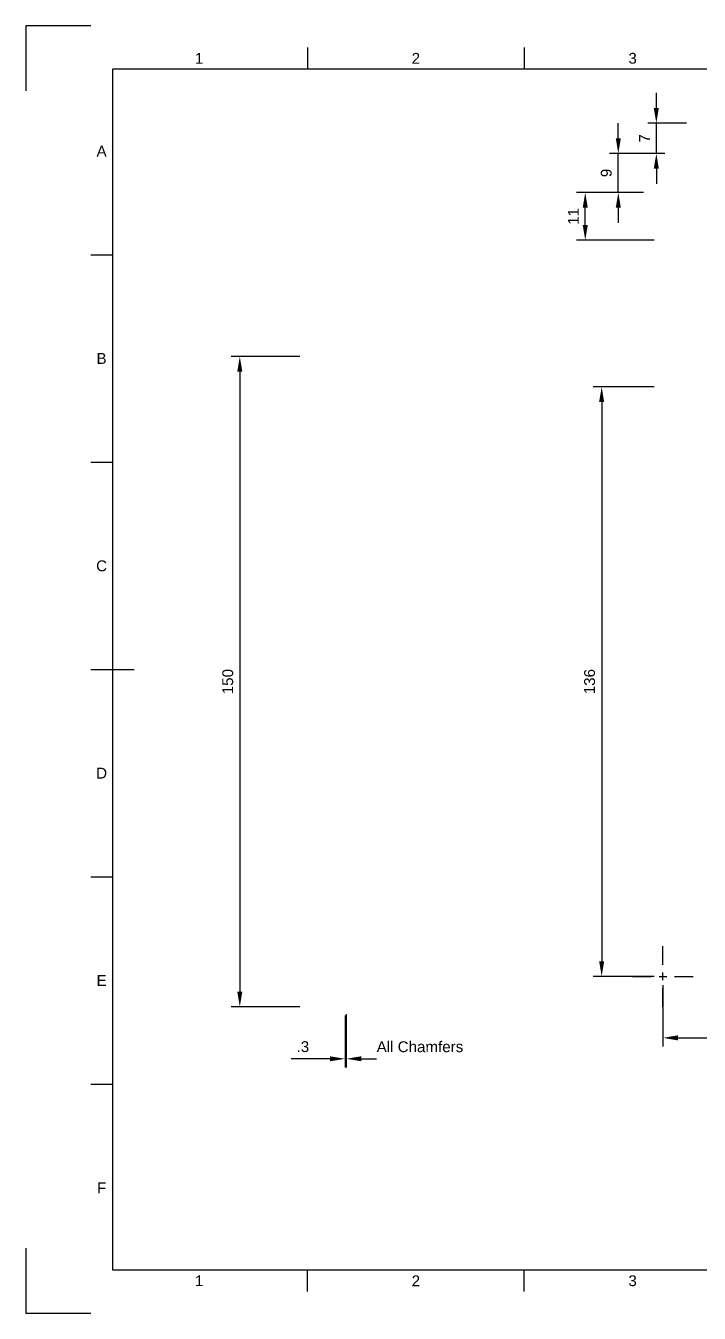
# Paper-space layout 'Sheet1' of a CAD drawing. Header units: millimetres. Extents: x 0 to 420, y 0 to 297.
# Drawn here: x 0 to 155.4, y 0 to 297 of the extents above; entities that cross this region are included whole.
import ezdxf
from ezdxf.enums import TextEntityAlignment as Align

# ---------------------------------------------------------------- set-up
doc = ezdxf.new("R2010")
doc.units = ezdxf.units.MM
doc.header["$LTSCALE"] = 0.75
doc.linetypes.add('CENTER2', pattern=[28.575, 19.05, -3.175, 3.175, -3.175])
for name, color, linetype, lineweight in [('Annotations', 7, 'Continuous', 25), ('Border', 7, 'Continuous', 25), ('Center Lines', 7, 'CENTER2', 25), ('Dimensions', 7, 'Continuous', 25)]:
    doc.layers.add(name, color=color, linetype=linetype, lineweight=lineweight)
doc.styles.add('FusionTitle', font='')
doc.styles.get("Standard").update_dxf_attribs({"font": 'arial.ttf'})
doc.styles.get('FusionTitle').set_extended_font_data('Arial Unicode MS')
doc.dimstyles.new('ISO-25', dxfattribs={"dimtxt": 2.5, "dimasz": 3.5, "dimexe": 2, "dimexo": 2, "dimgap": 1.5, "dimtad": 1, "dimdec": 3, "dimzin": 12, "dimdsep": 46, "dimtxsty": 'Standard', "dimcen": 0, "dimclrd": 256, "dimclre": 256, "dimclrt": 256, "dimazin": 3, "dimtp": 0.1, "dimtm": 0.1, "dimtfac": 0.714, "dimtdec": 3, "dimtmove": 0, "dimatfit": 3, "dimfxl": 1, "dimtzin": 12, "dimarcsym": 0})

# ---------------------------------------------------------------- blocks, each defined once
blk = doc.blocks.new('ISO_A3_SHEET')
at = {"layer": 'Border'}
for p, q in [((15, 297), (0, 297)), ((0, 297), (0, 282)), ((65, 292), (65, 287)), ((115, 292), (115, 287)), ((410, 287), (20, 287)), ((20, 287), (20, 10)), ((15, 244.16666), (20, 244.16666)), ((15, 196.33333), (20, 196.33333)), ((15, 148.5), (25, 148.5)), ((15, 100.66667), (20, 100.66667)), ((15, 52.83334), (20, 52.83334)), ((0, 15), (0, 0)), ((20, 10), (410, 10)), ((65, 5), (65, 10)), ((115, 5), (115, 10)), ((0, 0), (15, 0))]:
    blk.add_line(p, q, dxfattribs=at)
at = {"layer": 'Border', "style": 'FusionTitle'}
for s, p in [('1', (40, 289.5)), ('2', (90, 289.5)), ('3', (140, 289.5)), ('A', (17.5, 268.08333)), ('B', (17.5, 220.25)), ('C', (17.5, 172.41667)), ('D', (17.5, 124.58334)), ('E', (17.5, 76.75001)), ('F', (17.5, 28.91668)), ('1', (40, 7.5)), ('2', (90, 7.5)), ('3', (140, 7.5))]:
    blk.add_text(s, height=2.5, dxfattribs=at).set_placement(p, align=Align.MIDDLE)
blk = doc.blocks.new('*D32')
at = {"layer": 'Defpoints', "color": 0, "transparency": 16777216}
for p in [(129.07, 258.53), (144.5, 258.53), (147, 247.53)]:
    blk.add_point(p, dxfattribs=at)
at = {"layer": 'Dimensions', "lineweight": -2, "transparency": 16777216}
for p, q in [((142.5, 258.53), (127.07, 258.53)), ((129.07, 251.03), (129.07, 255.03)), ((145, 247.53), (127.07, 247.53))]:
    blk.add_line(p, q, dxfattribs=at)
at = {"layer": 'Dimensions', "transparency": 16777216}
for points in [[(128.49, 255.03), (129.66, 255.03), (129.07, 258.53)], [(128.49, 251.03), (129.66, 251.03), (129.07, 247.53)]]:
    blk.add_solid(points, dxfattribs=at)
at = {"layer": 'Dimensions', "transparency": 16777216, "insert": (126.32, 253.03), "char_height": 2.5, "attachment_point": 5, "rotation": 90}
blk.add_mtext('11', dxfattribs=at)
blk = doc.blocks.new('*D33')
at = {"layer": 'Defpoints', "color": 0, "transparency": 16777216}
for p in [(136.69, 267.53), (149.4, 267.53), (144.5, 258.53)]:
    blk.add_point(p, dxfattribs=at)
at = {"layer": 'Dimensions', "lineweight": -2, "transparency": 16777216}
for p, q in [((136.69, 271.03), (136.69, 274.53)), ((147.4, 267.53), (134.69, 267.53)), ((136.69, 258.53), (136.69, 267.53)), ((142.5, 258.53), (134.69, 258.53)), ((136.69, 255.03), (136.69, 251.53))]:
    blk.add_line(p, q, dxfattribs=at)
at = {"layer": 'Dimensions', "transparency": 16777216}
for points in [[(136.11, 271.03), (137.28, 271.03), (136.69, 267.53)], [(136.11, 255.03), (137.28, 255.03), (136.69, 258.53)]]:
    blk.add_solid(points, dxfattribs=at)
at = {"layer": 'Dimensions', "transparency": 16777216, "insert": (133.92, 263.03), "char_height": 2.5, "attachment_point": 5, "rotation": 90}
blk.add_mtext('9', dxfattribs=at)
blk = doc.blocks.new('*D34')
at = {"layer": 'Defpoints', "color": 0, "transparency": 16777216}
for p in [(145.47, 274.53), (154.43, 274.53), (149.4, 267.53)]:
    blk.add_point(p, dxfattribs=at)
at = {"layer": 'Dimensions', "lineweight": -2, "transparency": 16777216}
for p, q in [((145.47, 278.03), (145.47, 281.53)), ((152.43, 274.53), (143.47, 274.53)), ((145.47, 267.53), (145.47, 274.53)), ((147.4, 267.53), (143.47, 267.53)), ((145.47, 264.03), (145.47, 260.53))]:
    blk.add_line(p, q, dxfattribs=at)
at = {"layer": 'Dimensions', "transparency": 16777216}
for points in [[(144.88, 278.03), (146.05, 278.03), (145.47, 274.53)], [(144.88, 264.03), (146.05, 264.03), (145.47, 267.53)]]:
    blk.add_solid(points, dxfattribs=at)
at = {"layer": 'Dimensions', "transparency": 16777216, "insert": (142.72, 271.03), "char_height": 2.5, "attachment_point": 5, "rotation": 90}
blk.add_mtext('7', dxfattribs=at)
blk = doc.blocks.new('*D49')
at = {"layer": 'Defpoints', "color": 0, "transparency": 16777216}
for p in [(147, 213.7), (132.86, 77.7), (147, 77.7)]:
    blk.add_point(p, dxfattribs=at)
at = {"layer": 'Dimensions', "lineweight": -2, "transparency": 16777216}
for p, q in [((145, 213.7), (130.86, 213.7)), ((132.86, 210.2), (132.86, 81.2)), ((145, 77.7), (130.86, 77.7))]:
    blk.add_line(p, q, dxfattribs=at)
at = {"layer": 'Dimensions', "transparency": 16777216}
for points in [[(132.27, 210.2), (133.44, 210.2), (132.86, 213.7)], [(132.27, 81.2), (133.44, 81.2), (132.86, 77.7)]]:
    blk.add_solid(points, dxfattribs=at)
at = {"layer": 'Dimensions', "transparency": 16777216, "insert": (130.08, 145.7), "char_height": 2.5, "attachment_point": 5, "rotation": 90}
blk.add_mtext('136', dxfattribs=at)
blk = doc.blocks.new('*D50')
at = {"layer": 'Defpoints', "color": 0, "transparency": 16777216}
for p in [(147, 77.7), (283, 77.7), (283, 63.53)]:
    blk.add_point(p, dxfattribs=at)
at = {"layer": 'Dimensions', "lineweight": -2, "transparency": 16777216}
for p, q in [((147, 75.7), (147, 61.53)), ((283, 75.7), (283, 61.53)), ((150.5, 63.53), (279.5, 63.53))]:
    blk.add_line(p, q, dxfattribs=at)
at = {"layer": 'Dimensions', "transparency": 16777216}
for points in [[(150.5, 64.11), (150.5, 62.94), (147, 63.53)], [(279.5, 64.11), (279.5, 62.94), (283, 63.53)]]:
    blk.add_solid(points, dxfattribs=at)
at = {"layer": 'Dimensions', "transparency": 16777216, "insert": (215, 66.3), "char_height": 2.5, "attachment_point": 5}
blk.add_mtext('136', dxfattribs=at)
blk = doc.blocks.new('*D77')
at = {"layer": 'Defpoints', "color": 0, "transparency": 16777216}
for p in [(65.25, 220.7), (49.38, 70.7), (65.25, 70.7)]:
    blk.add_point(p, dxfattribs=at)
at = {"layer": 'Dimensions', "lineweight": -2, "transparency": 16777216}
for p, q in [((63.25, 220.7), (47.38, 220.7)), ((49.38, 217.2), (49.38, 74.2)), ((63.25, 70.7), (47.38, 70.7))]:
    blk.add_line(p, q, dxfattribs=at)
at = {"layer": 'Dimensions', "transparency": 16777216}
for points in [[(48.8, 217.2), (49.97, 217.2), (49.38, 220.7)], [(48.8, 74.2), (49.97, 74.2), (49.38, 70.7)]]:
    blk.add_solid(points, dxfattribs=at)
at = {"layer": 'Dimensions', "transparency": 16777216, "insert": (46.61, 145.7), "char_height": 2.5, "attachment_point": 5, "rotation": 90}
blk.add_mtext('150', dxfattribs=at)
blk = doc.blocks.new('*D85')
at = {"layer": 'Defpoints', "color": 0, "transparency": 16777216}
for p in [(73.65, 70.7), (73.95, 71), (73.65, 58.7)]:
    blk.add_point(p, dxfattribs=at)
at = {"layer": 'Dimensions', "lineweight": -2, "transparency": 16777216}
for p, q in [((73.65, 68.7), (73.65, 56.7)), ((73.95, 69), (73.95, 56.7)), ((70.15, 58.7), (61.21, 58.7)), ((73.95, 58.7), (73.65, 58.7)), ((77.45, 58.7), (80.95, 58.7))]:
    blk.add_line(p, q, dxfattribs=at)
at = {"layer": 'Dimensions', "transparency": 16777216}
for points in [[(70.15, 59.28), (70.15, 58.12), (73.65, 58.7)], [(77.45, 59.28), (77.45, 58.12), (73.95, 58.7)]]:
    blk.add_solid(points, dxfattribs=at)
at = {"layer": 'Dimensions', "transparency": 16777216, "insert": (63.93, 61.48), "char_height": 2.5, "attachment_point": 5}
blk.add_mtext('.3', dxfattribs=at)
blk = doc.blocks.new('*U90')
at = {"layer": 'Center Lines', "color": 0, "ltscale": 0.75, "transparency": 16777216}
for p, q in [((0, 2.68), (0, 7)), ((-7, 0), (-2.68, 0)), ((2.68, 0), (7, 0)), ((0, -7), (0, -2.68))]:
    blk.add_line(p, q, dxfattribs=at)
at = {"layer": 'Center Lines', "color": 0, "linetype": 'Continuous', "ltscale": 0.75, "transparency": 16777216}
for p, q in [((-0.89, 0), (0.89, 0)), ((0, -0.89), (0, 0.89))]:
    blk.add_line(p, q, dxfattribs=at)

psp = doc.layouts.new('Sheet1')

# ---------------------------------------------------------------- block references
at = {"layer": 'Border'}
psp.add_blockref('ISO_A3_SHEET', (0, 0), dxfattribs=at)
at = {"layer": 'Center Lines', "ltscale": 0.75}
psp.add_blockref('*U90', (147, 77.7033), dxfattribs=at)

# ---------------------------------------------------------------- texts
at = {"layer": 'Annotations', "insert": (80.9492, 62.7275), "char_height": 2.5, "attachment_point": 1}
psp.add_mtext_dynamic_manual_height_columns('All Chamfers', width=21.480637, gutter_width=12.5, heights=[0], dxfattribs=at)

# ---------------------------------------------------------------- dimensions: what is measured, and where the dimension line sits
at = {"layer": 'Dimensions'}
for base, p1, p2, angle, picture, middle in [((145.4673, 274.5322), (149.3957, 267.5322), (154.4295, 274.5322), 90, '*D34', (142.7173, 271.0322)), ((49.3839, 70.7033), (65.2492, 220.7033), (65.2492, 70.7033), 270, '*D77', (46.6075, 145.7033)), ((73.6492, 58.7002), (73.9492, 71.0033), (73.6492, 70.7033), 0, '*D85', (63.9307, 61.4775))]:
    dim = psp.add_linear_dim(base=base, p1=p1, p2=p2, angle=angle, dimstyle='ISO-25', override={"dimlfac": -1, "dimclrd": 256, "dimclre": 256}, dxfattribs=at)
    dim.commit()
    dim.dimension.update_dxf_attribs({"geometry": picture, "text_midpoint": middle})
for base, p1, p2, angle, picture, middle, dimtype in [((136.6946, 267.5322), (144.5, 258.5322), (149.3957, 267.5322), 90, '*D33', (136.6946, 263.0322), 160), ((129.0731, 258.5322), (147, 247.5322), (144.5, 258.5322), 270, '*D32', (129.0731, 253.0322), 160), ((283, 63.5258), (147, 77.7033), (283, 77.7033), 0, '*D50', (215, 63.5258), 161)]:
    dim = psp.add_linear_dim(base=base, p1=p1, p2=p2, angle=angle, dimstyle='ISO-25', override={"dimlfac": -1}, dxfattribs=at)
    dim.commit()
    dim.dimension.update_dxf_attribs({"geometry": picture, "text_midpoint": middle, "dimtype": dimtype})
dim = psp.add_aligned_dim(p1=(147, 213.7033), p2=(147, 77.7033), distance=-14.1421, dimstyle='ISO-25', override={"dimlfac": -1, "dimclrd": 256, "dimclre": 256}, dxfattribs=at)
dim.commit()
dim.dimension.update_dxf_attribs({"geometry": '*D49', "text_midpoint": (130.0806, 145.7033)})

doc.saveas('drawing.dxf')
